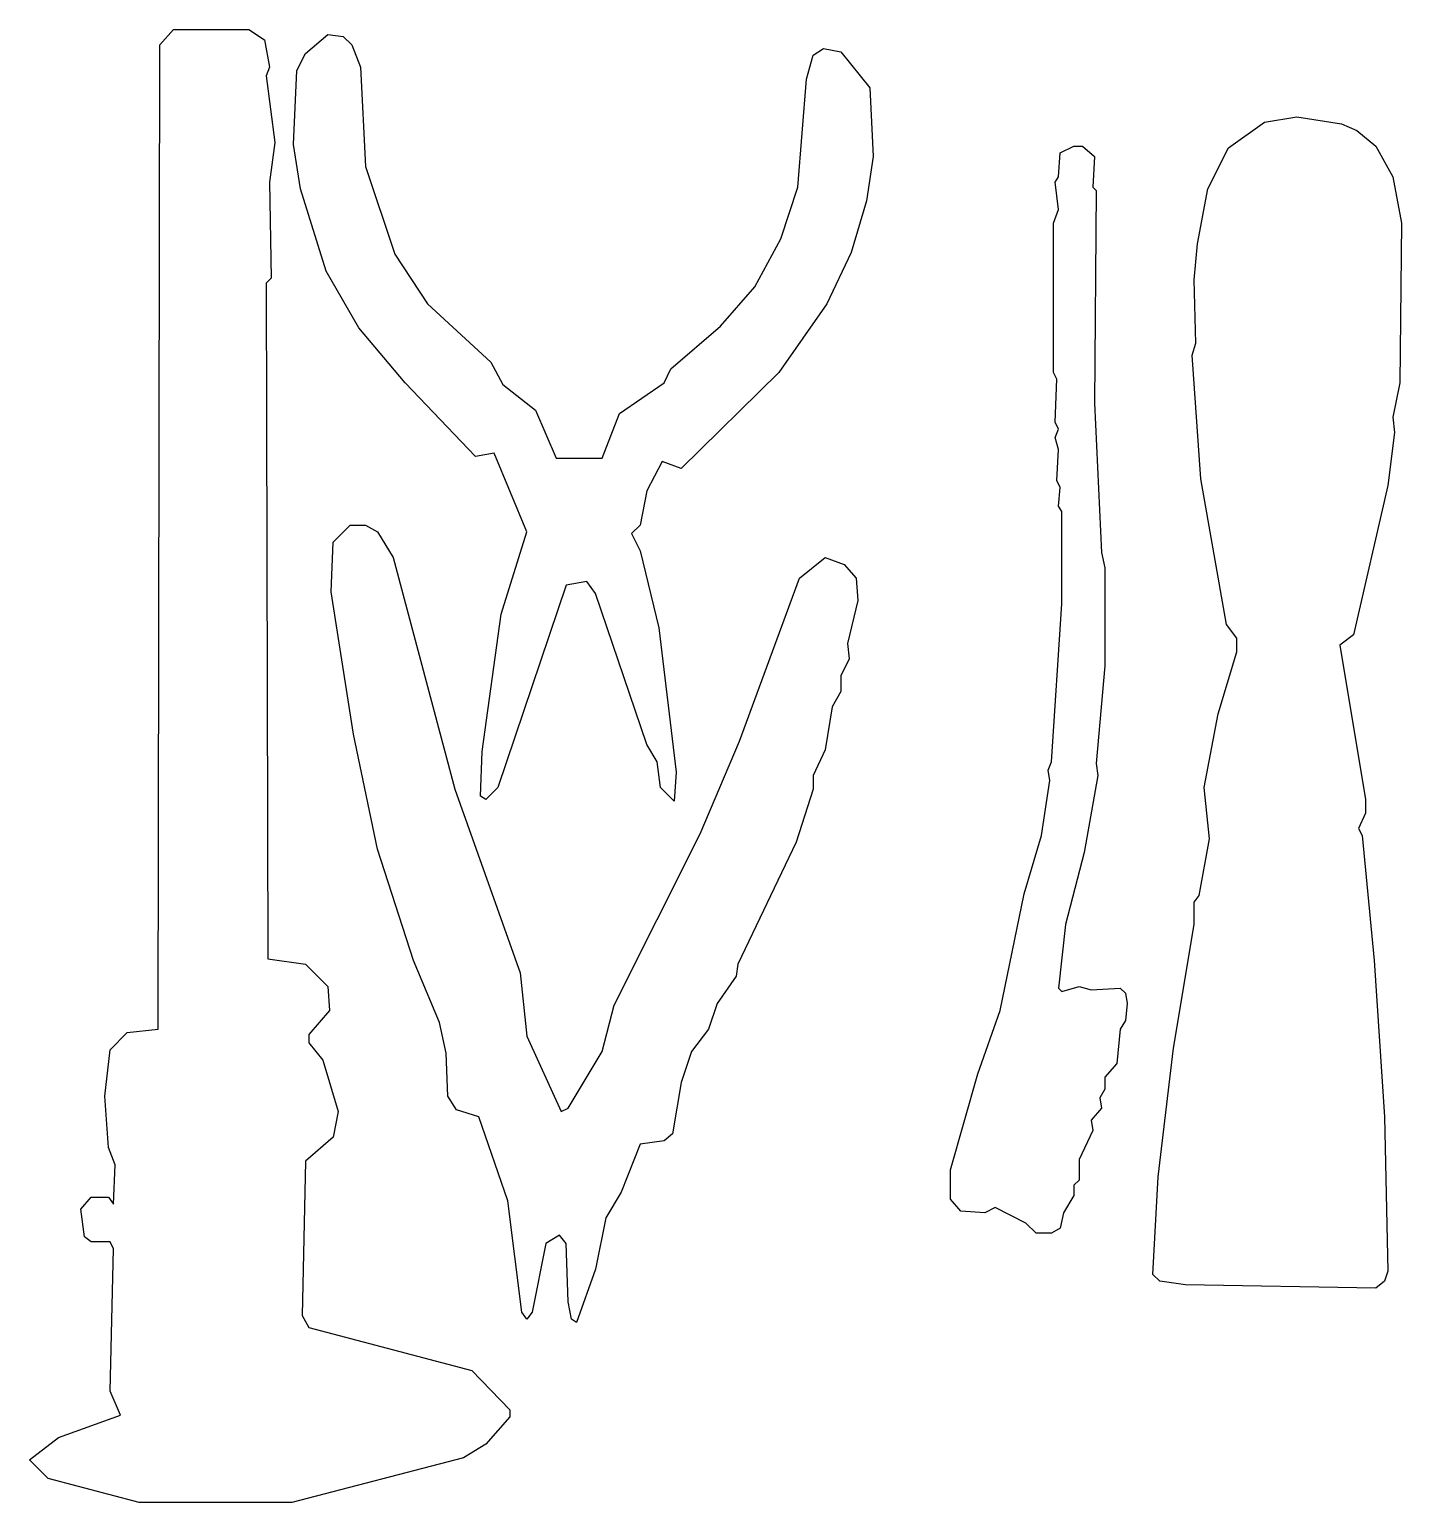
# Model space of a CAD drawing. Header units: millimetres. Extents: x -55 to 166, y 14 to 251.
import ezdxf

# ---------------------------------------------------------------- set-up
doc = ezdxf.new("R2010")
doc.units = ezdxf.units.MM

msp = doc.modelspace()

# ---------------------------------------------------------------- linework, layer by layer
for points in [[(-12.41, 14.34), (-36.97, 14.34), (-51.59, 18.21), (-54.62, 21.24), (-49.93, 24.83), (-40, 28.41), (-41.65, 32.28), (-41.1, 55.17), (-41.65, 56.28), (-44.69, 56.28), (-45.79, 57.1), (-46.34, 61.52), (-44.69, 63.45), (-41.93, 63.45), (-41.1, 62.34), (-40.83, 68.69), (-41.93, 71.45), (-42.48, 79.72), (-41.65, 87.17), (-38.9, 89.93), (-33.93, 90.48), (-33.65, 248.82), (-31.45, 251.31), (-19.31, 251.31), (-16.83, 249.65), (-16, 245.24), (-16.55, 243.86), (-15.17, 233.1), (-16, 226.76), (-15.72, 211.31), (-16.55, 210.48), (-16.28, 101.79), (-10.21, 100.96), (-6.62, 97.38), (-6.34, 93.52), (-9.66, 89.65), (-9.66, 88.27), (-7.45, 85.52), (-4.97, 77.24), (-5.79, 73.1), (-10.21, 69.24), (-10.76, 44.41), (-9.66, 42.48), (16.55, 35.59), (22.62, 29.24), (22.62, 28.14), (18.76, 23.72), (15.17, 21.52), (-12.41, 14.34)], [(49.1, 127.17), (46.9, 129.38), (46.34, 133.52), (44.69, 136.27), (36.41, 160.55), (35.03, 162.48), (31.72, 161.93), (20.69, 129.38), (18.76, 127.45), (17.93, 128), (18.21, 135.17), (21.24, 157.24), (25.38, 170.48), (20.14, 183.17), (17.1, 182.62), (5.79, 194.48), (-1.66, 203.31), (-6.9, 212.41), (-11.03, 225.65), (-12.14, 232.82), (-11.59, 244.69), (-10.21, 247.45), (-6.62, 250.48), (-4.14, 250.2), (-2.76, 248.82), (-1.38, 245.24), (-0.55, 229.24), (4.14, 215.17), (9.38, 207.17), (19.59, 197.79), (21.52, 194.2), (26.76, 190.07), (30.07, 182.34), (37.52, 182.34), (40.28, 189.51), (47.45, 194.48), (48.55, 196.69), (56.55, 203.58), (62.07, 209.93), (66.21, 217.65), (68.96, 225.93), (70.34, 243.31), (71.45, 247.17), (73.1, 248.27), (75.86, 247.72), (80.55, 241.93), (81.1, 230.89), (80, 223.72), (77.52, 215.45), (73.65, 207.17), (65.93, 196.14), (50.21, 180.69), (47.17, 181.79), (44.69, 177.1), (43.59, 171.58), (42.21, 170.2), (43.59, 167.45), (46.62, 155.03), (49.38, 131.86), (49.1, 127.17)], [(161.93, 48.83), (131.31, 49.38), (127.17, 49.93), (126.07, 51.03), (126.9, 66.76), (129.38, 87.45), (132.69, 107.31), (132.69, 110.9), (133.52, 112), (135.17, 121.1), (134.34, 129.38), (136.55, 141.24), (139.58, 151.17), (139.58, 153.38), (137.93, 155.58), (133.79, 179.03), (132.41, 198.89), (132.96, 200.83), (132.69, 211.03), (133.24, 216.82), (134.89, 225.65), (138.21, 232.27), (144, 236.41), (149.24, 237.24), (156.41, 236.14), (158.89, 235.03), (161.93, 232.55), (164.69, 227.58), (166.07, 220.14), (165.79, 194.48), (164.69, 188.96), (164.96, 186.48), (163.86, 177.93), (158.34, 153.93), (156.14, 152.27), (160.27, 127.45), (160.27, 125.24), (159.17, 122.76), (159.72, 121.65), (161.65, 101.52), (163.31, 76.41), (163.86, 51.59), (163.31, 49.93), (161.93, 48.83)], [(107.31, 57.65), (105.65, 59.31), (100.69, 61.79), (99.03, 60.96), (95.17, 61.24), (93.52, 63.17), (93.52, 67.86), (97.93, 83.31), (101.52, 93.52), (105.38, 112.27), (108.14, 121.65), (109.52, 130.48), (109.24, 132.14), (109.79, 133.52), (111.45, 158.89), (111.45, 173.79), (110.9, 174.62), (111.17, 177.65), (110.62, 178.76), (110.9, 183.72), (110.34, 185.65), (110.9, 187.03), (110.34, 188.14), (110.62, 195.03), (110.07, 196.14), (110.07, 220.14), (110.9, 222.34), (110.34, 226.76), (110.9, 227.58), (111.17, 231.45), (113.38, 232.55), (114.76, 232.55), (116.69, 230.89), (116.41, 225.93), (116.96, 225.38), (116.69, 191.17), (117.79, 167.17), (118.34, 164.69), (118.34, 148.96), (116.96, 133.24), (117.24, 131.31), (115.03, 118.9), (112, 107.31), (110.9, 97.1), (111.45, 96.55), (114.21, 97.38), (116.14, 96.83), (120.83, 97.1), (121.65, 96.27), (121.93, 94.62), (121.65, 91.86), (120.83, 90.48), (120.27, 84.96), (118.34, 82.76), (118.34, 80.83), (117.52, 79.45), (117.79, 77.79), (116.14, 75.86), (116.41, 74.21), (114.21, 69.52), (114.21, 66.21), (113.38, 65.38), (113.38, 63.72), (111.72, 60.96), (111.17, 58.48), (109.79, 57.65), (107.31, 57.65)], [(33.38, 43.31), (32.55, 43.86), (32, 46.62), (31.72, 56), (30.62, 57.38), (28.41, 56), (26.21, 44.96), (25.38, 43.86), (24.55, 44.96), (22.34, 62.9), (17.65, 76.41), (14.07, 77.52), (12.69, 79.72), (12.41, 86.62), (11.31, 91.59), (7.17, 101.52), (1.38, 119.45), (-2.48, 137.93), (-6.07, 160.83), (-5.79, 168.83), (-3.03, 171.58), (-0.55, 171.58), (1.38, 170.48), (3.86, 166.34), (13.79, 129.1), (24.28, 99.58), (25.38, 89.38), (30.9, 77.24), (32, 77.79), (37.52, 86.9), (39.45, 94.34), (53.24, 121.93), (59.59, 136.83), (69.24, 163.03), (73.38, 166.34), (76.41, 165.24), (78.34, 163.03), (78.62, 159.45), (76.96, 152.55), (77.24, 150.07), (75.86, 147.31), (75.86, 144.83), (74.48, 142.34), (73.38, 135.45), (71.45, 131.31), (71.45, 129.1), (68.69, 120.55), (59.31, 100.96), (59.03, 99.03), (56, 94.62), (54.62, 90.48), (51.86, 86.9), (50.21, 81.93), (48.83, 73.65), (47.45, 72.55), (43.59, 72), (40.55, 64.28), (38.07, 60.14), (36.41, 51.86), (33.38, 43.31)]]:
    msp.add_lwpolyline(points)

doc.saveas('drawing.dxf')
